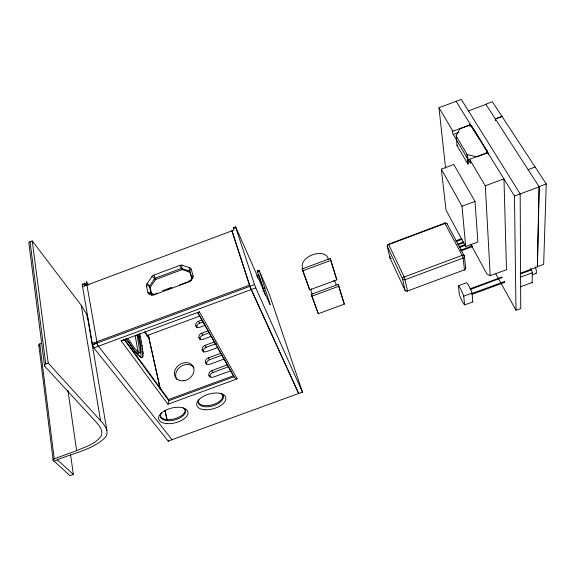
<?xml version="1.0" encoding="UTF-8"?>
<svg xmlns="http://www.w3.org/2000/svg" width="575" height="575" viewBox="0 0 575 575"><rect width="100%" height="100%" fill="white"/><g stroke="black" fill="none" stroke-linecap="round" stroke-linejoin="round"><path stroke-width="0.86" d="M520.433 286.803L532.141 282.512L532.277 272.845A2.185 0.553 68.3 0 0 531.336 269.984L530.445 268.475M546.25 183.95L539.098 186.602L537.33 266.678L543.663 264.356L546.25 183.95L492.358 101.746L485.817 104.197L539.221 186.853L537.438 266.915L520.576 273.096M87.537 319.678L86.775 314.374L81.276 305.361L32.243 240.939L30.029 241.773A2.286 1.509 -5.3 0 0 28.98 243.857L44.548 366.031L96.32 422.28C99.324 425.644 103.04 430.136 101.487 434.973A20.154 9.983 -10.9 0 1 100.165 437.352C94.257 444.533 84.791 447.048 76.612 450.649L54.23 458.843A2.185 1.042 -10.3 0 0 53.18 460.388L70.021 475.64L73.334 474.433L70.632 454.976M142.923 355.63L142.672 356.802L141.615 357.643C134.629 353.388 131.495 344.598 126.026 338.797M140.767 357.499C141.817 349.787 139.128 342.075 137.899 334.506M136.994 353.783L137.396 348.651L135.276 335.951L137.109 335.275L139.251 347.961L138.877 353.086A18.465 3.738 69.7 0 1 138.194 353.683L136.915 353.266L134.794 351.347M487.032 150.722A0.992 0.719 -7.1 0 1 487.047 151.268L486.062 153.144A0.992 0.719 -7.1 0 1 485.53 153.568L477.2 156.673A0.992 0.719 -7.5 0 1 476.445 156.731L467.554 154.653A0.985 0.712 -8.1 0 1 467.022 154.301L456.219 136.103A0.963 0.69 -9.1 0 1 456.227 135.578L459.813 129.088A0.963 0.683 -9 0 1 460.331 128.678L468.409 125.645A0.963 0.683 -8.6 0 1 469.143 125.587L471.543 126.112A0.963 0.683 -8.5 0 1 472.061 126.442L487.032 150.722L487.162 153.338M191.324 280.147L192.675 278.099A3.4 2.616 -28.2 0 0 193.114 275.95L191.288 269.316A3.378 2.58 -28 0 0 189.879 267.885L182.354 265.255A3.364 2.559 -28.4 0 0 179.946 265.348L153.956 275.058A3.371 2.544 -30.2 0 0 151.929 276.611L146.927 283.906A3.385 2.566 -30.8 0 0 146.424 286.048L147.969 292.768A3.407 2.595 -31.1 0 0 149.313 294.256L151.369 295.025A3.414 2.602 -31 0 0 153.784 294.953L189.283 281.736A3.407 2.623 -28.4 0 0 191.324 280.147A2.429 0.87 33.2 0 0 190.117 280.801A0.97 0.748 -28.4 0 1 189.534 281.254L179.429 285.02M151.793 294.429L150.226 287.73A0.963 0.733 -30.9 0 1 150.37 287.119L155.343 279.831A0.956 0.726 -30.3 0 1 155.918 279.385L181.851 269.711A0.956 0.726 -28.4 0 1 182.534 269.682L190.045 272.327A0.963 0.74 -28.1 0 1 190.44 272.737L191.798 277.703M123.762 340.127L121.131 340.838L167.907 404.239L237.195 378.839L199.388 311.837L121.131 340.838M167.929 404.211L168.82 400.717L234.054 376.769L221.325 353.769M199.367 311.858L198.318 312.757L197.498 312.512M445.539 167.95L438.991 107.741L461.265 99.36L520.181 193.912L520.749 308.502L515.991 310.241L495.535 273.369M468.467 110.925L485.889 104.377M488.491 154.359A2.149 0.546 70.5 0 0 488.419 154.136L487.693 152.526L469.574 159.297A2.393 0.553 70.4 0 1 470.645 162.502A2.393 0.553 70.4 0 1 469.811 162.488L453.237 134.457A2.329 0.517 70.9 0 1 452.187 131.337A2.329 0.517 70.9 0 1 452.935 131.237L470.522 124.646A2.336 0.568 71 0 0 469.847 124.085L478.982 138.381M453.237 134.457L458.706 132.408M501.989 116.438L495.341 118.932L495.442 120.772M495.377 118.982L502.025 116.488M86.602 285.638L85.042 283.489L82.879 284.294A2.343 0.546 68.6 0 0 82.239 284.769L92.503 344.72A2.465 0.611 69.6 0 0 93.826 347.925L255.774 287.874L302.543 392.344M302.551 392.344L269.272 294.12L259.088 270.221L270.2 304.563A18.587 0.762 69.7 0 1 270.149 304.93L235.786 227.111C232.94 227.844 232.954 226.758 234.075 229.885L231.847 230.719L250.06 286.911L298.777 393.724L298.547 393.171M82.239 284.769L84.403 283.957A2.35 0.539 68.6 0 1 85.042 283.489M233.522 228.189C235.75 229.087 235.427 225.515 235.786 227.111M86.904 284.912L84.712 285.732L84.403 283.957M82.57 286.731L231.998 230.827L250.168 286.875M389.34 243.951L443.656 223.553M441.327 169.143L453.804 164.486L475.007 201.43L477.89 242.053L465.685 246.553L446.035 210.191L441.327 169.143L462.034 206.238L465.685 246.553M162.567 290.734L171.422 287.442M155.013 294.105L157.543 293.171M168.489 289.096L171.853 287.838M53.18 460.388L38.856 345.539A1.991 1.143 -7.9 0 1 39.783 343.922L41.407 343.318M528.116 169.611L535.138 167.002M490.216 275.677L485.3 185.811L503.966 178.875L506.489 269.697L490.216 275.677L486.989 274.074L470.702 244.267M257.269 270.904L259.268 270.595M263.106 288.463L257.456 271.623L259.282 270.947M92.288 343.455L249.586 285.092M462.034 206.238L475.007 201.43M92.503 344.72L254.531 284.603L235.721 227.369M44.548 366.031A2.544 1.423 -8.6 0 1 45.748 364.004L48.228 363.084L100.575 420.72C104.743 425.026 110.069 432.199 104.966 437.841C91.066 450.771 70.768 453.538 54.057 461.179M302.17 268.92L330.158 258.542L330.905 260.382L336.893 279.824L309.717 289.872L302.17 268.92L309.717 289.872M302.874 270.775L330.905 260.382M265.003 287.895L263.142 288.585L265.406 295.457M515.991 310.241L514.474 196.025L539.221 186.853M138.453 337.101L140.3 336.411L141.292 341.363M262.782 291.058L264.033 290.598L258.721 274.764L256.874 275.447L257.715 277.948M146.632 335.987L148.386 335.333L160.209 388.707L148.228 335.16L199.561 316.142M202.968 321.964L199.633 323.2A3.795 3.033 -30 0 0 196.902 327.463L195.752 325.5A3.802 3.04 -30 0 1 198.497 321.224L201.839 319.988M205.138 325.306L200.093 327.168A3.802 3.04 -30 0 1 195.752 325.507M209.58 332.637L202.838 335.132A3.831 3.098 -30.5 0 0 200.093 339.473L198.943 337.532A3.845 3.105 -30.5 0 1 201.71 333.177L208.351 330.726M455.961 240.731L461.811 238.568M311.283 294.335L338.129 284.417L338.862 286.221L344.368 304.11L318.27 313.727L311.283 294.335L318.27 313.727M456.241 241.471L462.092 239.315M311.973 296.154L338.862 286.221M457.765 244.066L463.637 241.903M458.045 244.813L463.917 242.65M211.686 336.167L203.334 339.25A3.845 3.105 -30.5 0 1 198.943 337.539M459.209 246.747L465.096 244.576M459.49 247.494L465.376 245.324M460.683 250.118L472.233 245.856M460.963 250.873L472.513 246.61M203.349 351.735L202.199 349.816A3.888 3.17 -31 0 1 204.987 345.388L215.057 341.672M203.557 352.274A3.874 3.163 -31.1 0 1 206.123 347.322L216.157 343.62M217.429 347.623L206.655 351.591A3.888 3.17 -31 0 1 202.206 349.823M221.936 355.178L209.472 359.77A3.917 3.234 -31.7 0 0 206.677 364.262L205.527 362.372A3.932 3.242 -31.6 0 1 208.337 357.866L220.843 353.258M224.293 358.958L210.04 364.205A3.932 3.242 -31.6 0 1 205.534 362.379M230.992 370.667L213.498 377.085A3.975 3.306 -32.3 0 1 208.933 375.209A3.975 3.306 -32.3 0 1 211.758 370.609L227.779 364.723M210.019 376.769A3.96 3.299 -32.4 0 1 212.894 372.485L228.857 366.627M458.383 285.753L466.648 282.72A10.623 1.89 68.7 0 1 472.061 293.07L472.815 301.904L464.6 304.915A10.616 1.782 68.8 0 1 459.368 294.673L458.383 285.753A10.616 1.782 68.8 0 1 463.723 296.125L464.6 304.915M470.041 288.779L501.752 277.15L502.004 277.538L470.343 289.556M124.746 339.466L168.547 399.532L233.723 375.619M520.095 274.11L531.336 269.984M463.723 296.125L472.061 293.07M471.593 293.609L504.282 281.628L504.613 282.347M471.895 294.393L504.584 282.411L504.261 281.707M520.238 277.258L532.277 272.845M532.17 274.814L535.986 273.42M172.356 439.451A2.056 0.403 71.2 0 1 171.982 439.659L98.411 346.186A2.465 0.597 69.6 0 1 97.096 342.98L92.503 344.684A2.465 0.611 69.6 0 0 93.818 347.889L168.173 441.082L302.414 392.107M237.166 378.839L235.427 378.264L234.241 377.186L197.743 312.857M190.44 272.737L189.779 271.515A0.963 0.74 -28.1 0 0 189.376 271.105L181.865 268.467A0.956 0.733 -28.4 0 0 181.175 268.496L155.192 278.185A0.963 0.726 -30.3 0 0 154.618 278.631L149.629 285.926A0.963 0.733 -30.9 0 0 149.486 286.537L151.045 293.25A0.97 0.74 -31.1 0 0 151.433 293.674L153.489 294.443A0.97 0.74 -31 0 0 153.812 294.493M57.478 459.928L73.334 474.433M502.011 277.897L501.731 277.207M38.856 345.539L39.675 346.452M464.126 269.927L464.478 270.157L463.155 258.038A2.048 0.367 68.9 0 0 462.207 255.343L444.554 222.784L444.497 223.244A2.034 1.56 -8.9 0 1 447.12 223.941L464.284 255.818L465.613 267.598A2.056 1.114 -26.5 0 1 465.463 268.209M123.941 339.272L168.813 400.703L168.547 399.532M126.062 338.97C131.531 344.77 134.665 353.56 141.644 357.815L142.701 356.967L142.959 355.796L142.866 351.663M88.895 285.013L86.286 281.405L97.448 344.993M127.485 338.395C131.84 342.757 134.198 350.391 140.113 353.014A18.465 3.694 69.7 0 0 140.789 352.418L141.141 347.3L138.97 334.614M144.886 331.89L148.939 337.82M144.922 332.041L148.975 337.971M148.228 335.16L148.724 335.843M150.37 287.119L149.629 285.926A2.408 0.791 33.9 0 0 146.927 283.906M150.226 287.73L149.486 286.537A2.415 1.509 -12.6 0 0 146.424 286.048M456.112 101.293L514.474 196.025M484.919 148.012L487.693 152.526A2.393 0.604 70.5 0 1 488.419 154.136M208.926 375.195L210.004 376.948M155.343 279.831L154.618 278.631A2.401 0.812 33.9 0 0 151.929 276.611M211.758 370.609L212.894 372.485M155.918 279.385L155.192 278.185A2.386 0.367 69.2 0 1 153.956 275.058M407.352 291.072L407.596 291.36L404.57 277.826L388.484 244.167M208.337 357.866L209.472 359.77M438.991 107.741L452.935 131.237M469.574 159.297L485.3 185.811M456.227 135.578L457.082 145.669L467.755 163.803A0.97 0.712 -7.9 0 0 468.28 164.155L467.554 154.653M204.987 345.388L206.123 347.322M201.71 333.177L202.838 335.132M198.497 321.224L199.633 323.2M189.534 281.254L189.153 280.837L189.283 281.736M197.857 312.412L199.187 314.755M200.071 316.315L208.926 331.919M209.81 333.486L210.702 335.045M211.586 336.605L216.452 345.187M217.343 346.747L218.227 348.306M219.111 349.866L220.441 352.209M181.851 269.711L179.946 265.348M182.534 269.682L181.865 268.467A2.386 1.287 -70.6 0 1 182.354 265.255M190.045 272.327L189.376 271.105A2.401 1.272 -70.7 0 1 189.879 267.885M255.774 287.874L254.531 284.603M257.42 271.22L257.88 272.277M336.152 278.012L336.893 279.824M343.649 302.335L344.368 304.11M250.132 287.126L298.669 393.609M257.456 271.623L257.255 270.947M330.158 258.542L335.893 277.164M338.129 284.417L343.39 301.48M191.561 278.573A0.97 0.748 -28.2 0 0 191.59 278.149L189.779 271.515A2.408 1.524 -15.1 0 1 191.288 269.316M165.054 410.572L167.188 420.196M164.86 410.277L167.145 420.138M139.739 333.823L140.329 336.576M141.256 341.198L142.039 345.482M87.393 316.408L106.928 430.603M81.276 305.361L100.575 420.72M142.003 345.323L142.571 348.967M67.922 390.403L76.612 450.649M32.243 240.939L48.228 363.084M30.029 241.773L45.748 364.004M39.783 343.922L54.23 458.843M142.535 348.802L143.031 354.092M467.022 154.301L467.755 163.803M469.717 124.466L469.883 125.767A1.696 0.417 71 0 0 469.998 126.162A2.336 0.568 71 0 1 469.703 124.502M333.708 280.593A13.031 7.547 -21.2 0 1 335.951 284.826M312.52 294.041A13.031 7.547 -21.2 0 1 311.37 288.851M303.312 268.906A13.577 8.194 -21.4 0 1 312.534 254.783A13.577 8.194 -21.4 0 1 328.117 259.706M457.082 145.669A0.949 0.683 -8.9 0 1 457.082 145.137M472.815 301.904A10.623 1.89 68.7 0 1 472.298 301.35M532.141 282.512A2.149 0.532 68.1 0 1 531.53 282.598M465.613 267.598A2.063 1.639 -6.4 0 1 464.507 269.797L407.582 290.993A2.027 1.653 -11 0 1 404.987 290.188L389.958 257.945L387.313 246.388A1.998 1.567 -13 0 1 388.341 244.332M447.12 223.941A2.034 1.186 -27.5 0 0 445.079 223.423L388.908 244.512A1.998 1.193 -25 0 0 387.313 246.388L402.536 278.868L404.987 290.188A2.027 1.121 -24.2 0 0 406.216 290.792M390.238 256.45A1.962 1.553 -12.7 0 0 389.958 257.945A1.962 1.15 -24.7 0 0 391.359 258.57M535.224 266.915A6.454 1.653 68.3 0 1 535.44 273.298M168.554 440.745A2.056 0.417 71.2 0 1 168.173 441.082M191.59 278.149A2.422 1.517 -15.2 0 1 193.114 275.95M151.369 295.025A2.422 1.351 -68.8 0 1 153.489 294.443M147.969 292.768A2.437 1.502 -12.7 0 1 151.045 293.25M153.784 294.953A2.422 0.395 69.3 0 1 154.028 294.213M149.313 294.256A2.422 1.351 -68.8 0 1 151.433 293.674M191.41 278.645A2.429 0.877 33.3 0 1 192.675 278.099M222.769 394.702A12.837 6.591 -15.4 0 1 212.534 404.75A12.837 6.591 -15.4 0 1 198.123 401.803M185.107 409.335A12.873 6.533 -14 0 1 173.923 418.938A12.873 6.533 -14 0 1 160.08 415.265M220.814 393.559A12.851 6.584 -15.4 0 1 212.75 405.914A12.851 6.584 -15.4 0 1 199 399.762M183.245 407.991A12.88 6.526 -14 0 1 181.772 416.803A12.88 6.526 -14 0 1 165.614 420.462A12.88 6.526 -14 0 1 161.525 412.908M177.208 379.852A10.336 8.46 -34.2 0 1 180.413 366.742A10.336 8.46 -34.2 0 1 194.019 367.863M462.207 255.343L404.211 276.992A2.063 1.164 -24.5 0 0 402.536 278.868A2.07 1.667 -11.4 0 0 405.174 279.673L463.155 258.038A2.099 1.653 -6.9 0 0 464.284 255.818A2.099 1.157 -26.9 0 0 462.207 255.343M204.873 409.738A15.015 7.669 -15.4 0 0 225.846 397.907A15.015 7.669 -15.4 0 0 203.09 396.491A15.015 7.669 -15.4 0 0 204.873 409.738M167.318 423.66A15.051 7.597 -14 0 0 187.939 411.966A15.051 7.597 -14 0 0 164.644 410.773A15.051 7.597 -14 0 0 167.318 423.66M183.871 380.715A10.372 8.474 -34.1 0 0 192.826 365.988A10.372 8.474 -34.1 0 0 175.835 368.431A10.372 8.474 -34.1 0 0 183.871 380.715"/></g></svg>
